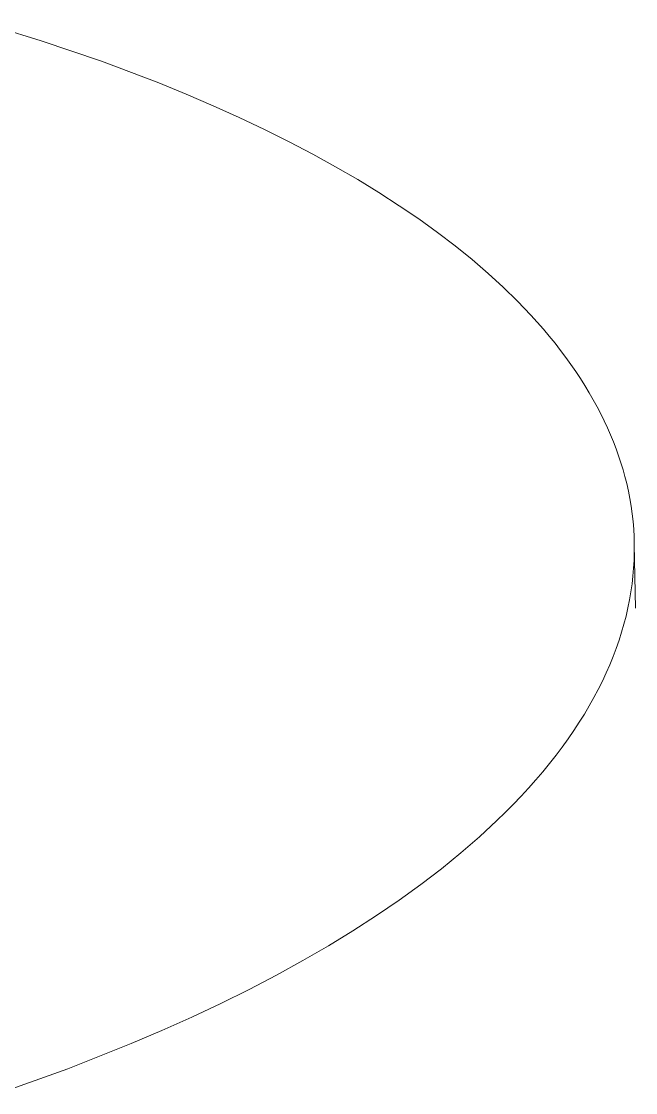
# Model space of a CAD drawing. Header units: inches. Extents: x 214 to 477, y -11 to 187.
# Drawn here: x 446.758 to 447.507, y 91.831 to 93.138 of the extents above; entities that cross this region are included whole.
import ezdxf

# ---------------------------------------------------------------- set-up
doc = ezdxf.new("R2010")
doc.units = ezdxf.units.IN
doc.layers.add('ZANO_R', color=7, linetype='Continuous', lineweight=0)

msp = doc.modelspace()

# ---------------------------------------------------------------- linework, layer by layer
at = {"layer": 'ZANO_R'}
for p, q in [((446.78201, 93.11414), (446.70573, 93.1377)), ((446.85523, 93.08909), (446.78201, 93.11414)), ((446.92515, 93.06262), (446.85523, 93.08909)), ((446.95881, 93.04889), (446.92515, 93.06262)), ((446.99156, 93.03485), (446.95881, 93.04889)), ((447.02338, 93.0205), (446.99156, 93.03485)), ((447.05426, 93.00586), (447.02338, 93.0205)), ((447.08416, 92.99096), (447.05426, 93.00586)), ((447.11307, 92.97579), (447.08416, 92.99096)), ((447.14099, 92.96038), (447.11307, 92.97579)), ((447.16788, 92.94474), (447.14099, 92.96038)), ((447.19374, 92.92889), (447.16788, 92.94474)), ((447.21856, 92.91284), (447.19374, 92.92889)), ((447.24234, 92.89661), (447.21856, 92.91284)), ((447.26505, 92.88021), (447.24234, 92.89661)), ((447.28671, 92.86367), (447.26505, 92.88021)), ((447.3073, 92.84698), (447.28671, 92.86367)), ((447.32683, 92.83018), (447.3073, 92.84698)), ((447.34529, 92.81328), (447.32683, 92.83018)), ((447.36269, 92.79628), (447.34529, 92.81328)), ((447.37903, 92.77921), (447.36269, 92.79628)), ((447.38681, 92.77066), (447.37903, 92.77921)), ((447.39432, 92.76209), (447.38681, 92.77066)), ((447.40157, 92.7535), (447.39432, 92.76209)), ((447.40856, 92.74491), (447.40157, 92.7535)), ((447.41529, 92.73632), (447.40856, 92.74491)), ((447.42176, 92.72771), (447.41529, 92.73632)), ((447.42798, 92.71911), (447.42176, 92.72771)), ((447.43394, 92.7105), (447.42798, 92.71911)), ((447.43965, 92.70189), (447.43394, 92.7105)), ((447.4451, 92.69328), (447.43965, 92.70189)), ((447.4503, 92.68467), (447.4451, 92.69328)), ((447.45525, 92.67607), (447.4503, 92.68467)), ((447.45996, 92.66747), (447.45525, 92.67607)), ((447.46442, 92.65888), (447.45996, 92.66747)), ((447.46863, 92.65031), (447.46442, 92.65888)), ((447.47261, 92.64174), (447.46863, 92.65031)), ((447.47634, 92.63318), (447.47261, 92.64174)), ((447.47984, 92.62464), (447.47634, 92.63318)), ((447.4831, 92.61611), (447.47984, 92.62464)), ((447.48612, 92.6076), (447.4831, 92.61611)), ((447.48892, 92.59911), (447.48612, 92.6076)), ((447.49148, 92.59063), (447.48892, 92.59911)), ((447.49382, 92.58218), (447.49148, 92.59063)), ((447.49593, 92.57375), (447.49382, 92.58218)), ((447.49798, 92.56462), (447.49593, 92.57375)), ((447.49978, 92.55545), (447.49798, 92.56462)), ((447.50133, 92.54622), (447.49978, 92.55545)), ((447.50263, 92.53693), (447.50133, 92.54622)), ((447.50368, 92.5276), (447.50263, 92.53693)), ((447.50447, 92.51821), (447.50368, 92.5276)), ((447.505, 92.50878), (447.50447, 92.51821)), ((447.50527, 92.4993), (447.505, 92.50878)), ((447.50527, 92.4993), (447.50678, 92.42166)), ((447.50527, 92.48977), (447.50527, 92.4993)), ((447.50445, 92.47059), (447.50499, 92.48021)), ((447.50499, 92.48021), (447.50527, 92.48977)), ((447.50362, 92.46094), (447.50445, 92.47059)), ((447.50112, 92.44152), (447.50251, 92.45125)), ((447.50251, 92.45125), (447.50362, 92.46094)), ((447.49944, 92.43176), (447.50112, 92.44152)), ((447.49748, 92.42196), (447.49944, 92.43176)), ((447.49266, 92.40228), (447.49522, 92.41214)), ((447.49522, 92.41214), (447.49748, 92.42196)), ((447.48981, 92.39239), (447.49266, 92.40228)), ((447.48665, 92.38248), (447.48981, 92.39239)), ((447.48319, 92.37254), (447.48665, 92.38248)), ((447.47536, 92.35261), (447.47943, 92.36259)), ((447.47943, 92.36259), (447.48319, 92.37254)), ((447.47098, 92.34262), (447.47536, 92.35261)), ((447.46629, 92.33261), (447.47098, 92.34262)), ((447.45596, 92.31256), (447.46128, 92.32259)), ((447.46128, 92.32259), (447.46629, 92.33261)), ((447.45033, 92.30252), (447.45596, 92.31256)), ((447.44437, 92.29247), (447.45033, 92.30252)), ((447.4315, 92.27237), (447.4381, 92.28242)), ((447.4381, 92.28242), (447.44437, 92.29247)), ((447.42459, 92.26232), (447.4315, 92.27237)), ((447.41735, 92.25227), (447.42459, 92.26232)), ((447.4019, 92.2322), (447.40979, 92.24223)), ((447.40979, 92.24223), (447.41735, 92.25227)), ((447.39369, 92.22218), (447.4019, 92.2322)), ((447.38516, 92.21218), (447.39369, 92.22218)), ((447.3763, 92.20219), (447.38516, 92.21218)), ((447.3576, 92.18226), (447.36711, 92.19221)), ((447.36711, 92.19221), (447.3763, 92.20219)), ((447.34777, 92.17234), (447.3576, 92.18226)), ((447.33762, 92.16244), (447.34777, 92.17234)), ((447.31634, 92.14273), (447.33762, 92.16244)), ((447.29377, 92.12316), (447.31634, 92.14273)), ((447.26994, 92.10374), (447.29377, 92.12316)), ((447.24484, 92.08451), (447.26994, 92.10374)), ((447.21849, 92.06547), (447.24484, 92.08451)), ((447.19092, 92.04666), (447.21849, 92.06547)), ((447.16215, 92.02808), (447.19092, 92.04666)), ((447.13219, 92.00977), (447.16215, 92.02808)), ((447.10107, 91.99173), (447.13219, 92.00977)), ((447.06882, 91.97399), (447.10107, 91.99173)), ((447.03547, 91.95657), (447.06882, 91.97399)), ((447.00106, 91.93949), (447.03547, 91.95657)), ((446.96562, 91.92275), (447.00106, 91.93949)), ((446.92918, 91.90639), (446.96562, 91.92275)), ((446.89179, 91.89041), (446.92918, 91.90639)), ((446.81431, 91.85965), (446.89179, 91.89041)), ((446.73352, 91.8306), (446.81431, 91.85965))]:
    msp.add_line(p, q, dxfattribs=at)

doc.saveas('drawing.dxf')
